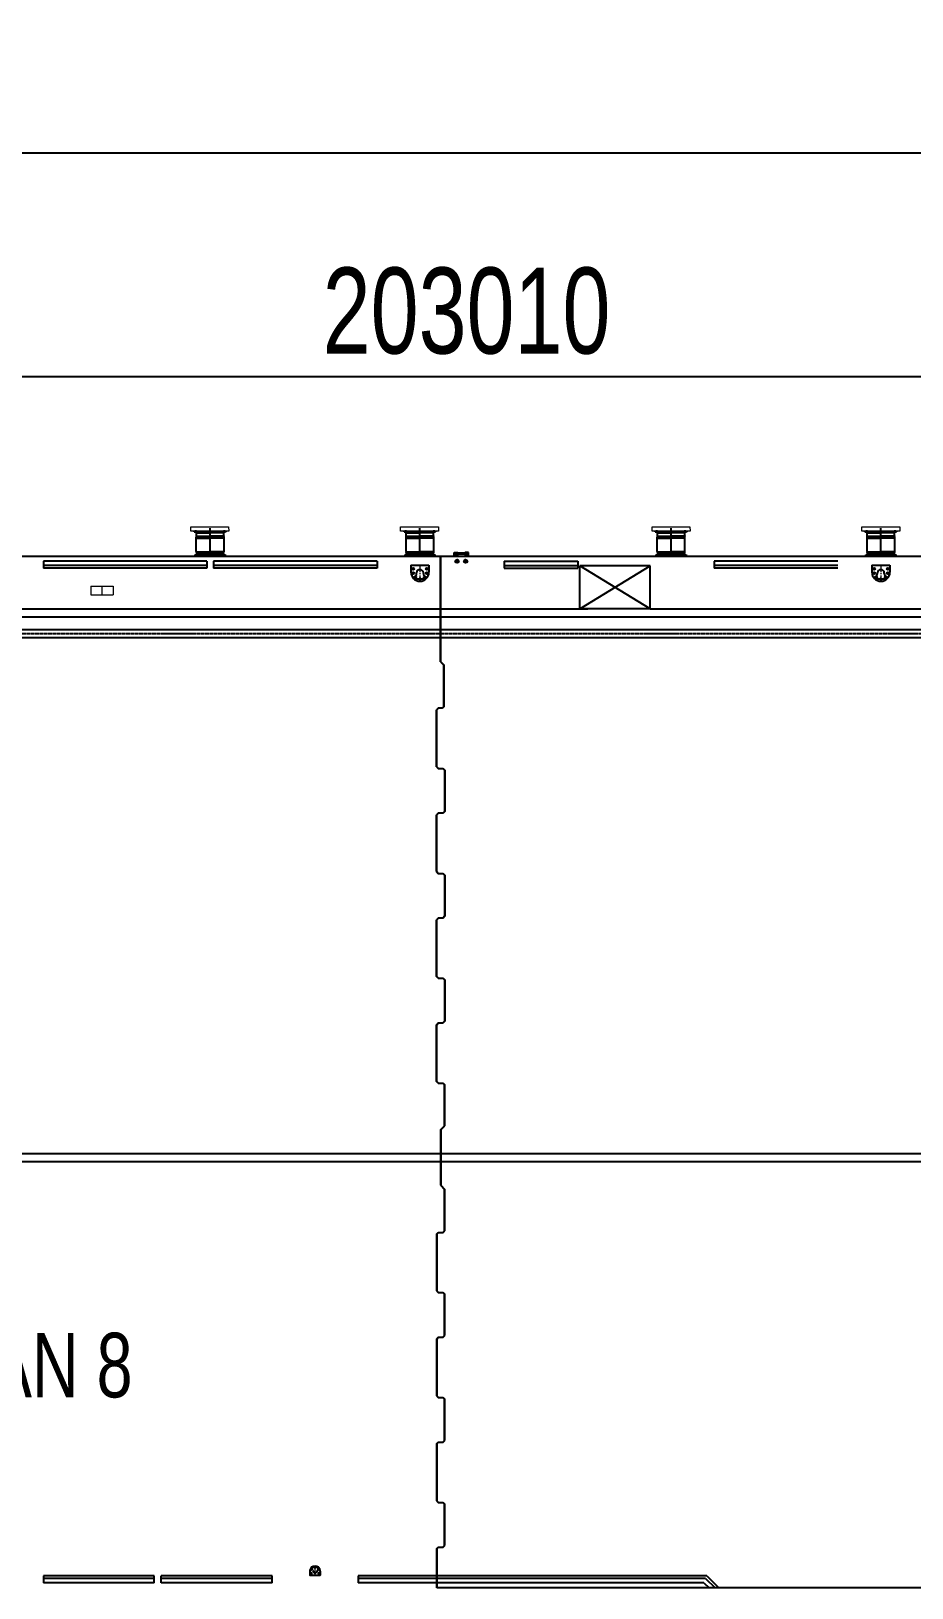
# Model space of a CAD drawing. Extents: x 3412 to 1212600, y 2456 to 246916.
# Drawn here: x 482711 to 533929, y 128766 to 219290 of the extents above; entities that cross this region are included whole.
import ezdxf
from ezdxf.enums import TextEntityAlignment as Align

# ---------------------------------------------------------------- set-up
doc = ezdxf.new("R2010")
doc.units = 0
doc.header["$LTSCALE"] = 20
doc.header["$MEASUREMENT"] = 0
for name, pattern in [('ACAD_ISO10W100', [18, 12, -3, 0, -3]), ('CENTER', [2, 1.25, -0.25, 0.25, -0.25]), ('CENTER2', [28.575, 19.05, -3.175, 3.175, -3.175]), ('HIDDEN', [0.375, 0.25, -0.125])]:
    doc.linetypes.add(name, pattern=pattern)
doc.layers.get('0').update_dxf_attribs({"linetype": 'CONTINUOUS'})
doc.layers.get('DEFPOINTS').update_dxf_attribs({"linetype": 'CONTINUOUS'})
for name, color, linetype in [('BAO', 7, 'CONTINUOUS'), ('CENTER', 1, 'CENTER2'), ('DIM', 4, 'CONTINUOUS'), ('FENDER', 4, 'CONTINUOUS'), ('Gochanxe', 6, 'CONTINUOUS'), ('KHUAT', 8, 'HIDDEN'), ('Text-Vie', 4, 'CONTINUOUS'), ('TRUC', 1, 'CENTER'), ('ve', 6, 'CONTINUOUS')]:
    doc.layers.add(name, color=color, linetype=linetype)
doc.styles.add('VNROMANS', font='vn_vni.shx', dxfattribs={"width": 0.75, "bigfont": 'bigfont.shx'})
doc.dimstyles.new('D2000', dxfattribs={"dimscale": 2000, "dimtxt": 2.5, "dimasz": 1.5, "dimexe": 1, "dimexo": 0, "dimgap": 0.65, "dimtad": 1, "dimdec": 0, "dimzin": 12, "dimdsep": 46, "dimtxsty": 'VNROMANS', "dimblk1": 'OPEN', "dimblk2": 'OPEN', "dimsah": 1, "dimcen": -1, "dimclrd": 4, "dimclre": 4, "dimclrt": 4, "dimadec": 0, "dimazin": 0, "dimtfac": 1, "dimtdec": 0, "dimtmove": 2, "dimatfit": 3, "dimldrblk": 'OPEN', "dimfxl": 1, "dimtolj": 1, "dimtzin": 12, "dimarcsym": 0})

# ---------------------------------------------------------------- blocks, each defined once
blk = doc.blocks.new('hocapnuoc')
at = {"layer": 'BAO', "color": 2, "linetype": 'ByBlock', "lineweight": 15}
for p, q in [((-1300, 0), (0, 0)), ((-1300, 0), (-1300, -500)), ((-650, 0), (-650, -500)), ((0, 0), (0, -500)), ((-1300, -500), (0, -500))]:
    blk.add_line(p, q, dxfattribs=at)
blk = doc.blocks.new('DEM1450')
at = {"layer": 'DIM', "color": 1, "linetype": 'CENTER2', "ltscale": 2}
for p, q in [((-1450804, 656360), (-1450804, 656532)), ((-1449154, 656360), (-1449154, 656532)), ((-1450804, 654952), (-1450804, 655124)), ((-1449154, 654952), (-1449154, 655124))]:
    blk.add_line(p, q, dxfattribs=at)
at = {"layer": 've', "color": 7}
for p, q in [((-1450904, 656425), (-1450904, 656467)), ((-1450904, 656467), (-1449054, 656467)), ((-1450904, 656425), (-1450846, 656425)), ((-1450774, 656367), (-1450846, 656425)), ((-1450846, 656425), (-1449979, 656425)), ((-1450774, 656367), (-1449979, 656367)), ((-1450774, 656188), (-1450774, 656367)), ((-1449054, 656425), (-1449979, 656425)), ((-1449184, 656367), (-1449979, 656367)), ((-1449184, 656367), (-1449112, 656425)), ((-1449184, 656188), (-1449184, 656367)), ((-1449054, 656425), (-1449054, 656467)), ((-1450786, 656065), (-1449979, 656065)), ((-1450786, 655290), (-1450786, 656058)), ((-1450785, 656072), (-1450775, 656174)), ((-1450774, 656181), (-1449979, 656181)), ((-1449184, 656181), (-1449979, 656181)), ((-1449172, 656065), (-1449979, 656065)), ((-1449173, 656072), (-1449183, 656174)), ((-1449172, 655290), (-1449172, 656058)), ((-1450904, 655059), (-1449979, 655059)), ((-1450904, 655017), (-1450904, 655059)), ((-1450904, 655017), (-1449054, 655017)), ((-1450751, 655117), (-1450809, 655059)), ((-1450784, 655269), (-1449979, 655269)), ((-1450757, 655173), (-1450780, 655249)), ((-1450752, 655153), (-1449979, 655153)), ((-1450751, 655117), (-1450751, 655132)), ((-1450751, 655117), (-1449979, 655117)), ((-1449173, 655269), (-1449979, 655269)), ((-1449205, 655153), (-1449979, 655153)), ((-1449207, 655117), (-1449979, 655117)), ((-1449054, 655059), (-1449979, 655059)), ((-1449719, 655059), (-1449894, 655059)), ((-1449174, 655059), (-1449219, 655059)), ((-1449207, 655117), (-1449207, 655132)), ((-1449207, 655117), (-1449207, 655132)), ((-1449207, 655117), (-1449149, 655059)), ((-1449207, 655117), (-1449174, 655084)), ((-1449201, 655173), (-1449178, 655249)), ((-1449054, 655017), (-1449054, 655059))]:
    blk.add_line(p, q, dxfattribs=at)
at = {"layer": 've', "color": 1, "linetype": 'ACAD_ISO10W100', "ltscale": 0.1}
blk.add_line((-1449979, 655017), (-1449979, 656639), dxfattribs=at)
blk.add_line((-1449979, 655017), (-1449979, 656639), dxfattribs=at)
at = {"layer": 've', "color": 7}
for centre, start, end in [((-1450641, 656058), 174.09386, 180), ((-1450919, 656188), 354.09386, 0), ((-1449039, 656188), 180, 185.90614), ((-1449317, 656058), 0, 5.90614), ((-1450641, 655290), 180, 196.78983), ((-1450896, 655132), 0, 16.78983), ((-1449062, 655132), 163.21017, 180), ((-1449317, 655290), 343.21017, 0)]:
    blk.add_arc(centre, 145, start, end, dxfattribs=at)
blk = doc.blocks.new('_OPEN')
at = {"color": 0, "linetype": 'ByBlock'}
for p, q in [((-1, 0.167), (0, 0)), ((0, 0), (-1, -0.167)), ((0, 0), (-1, 0))]:
    blk.add_line(p, q, dxfattribs=at)
blk = doc.blocks.new('*D75')
at = {"layer": 'DEFPOINTS', "color": 0, "transparency": 16777216}
for p in [(609538, 199207), (406528, 192931), (609538, 192931)]:
    blk.add_point(p, dxfattribs=at)
at = {"layer": 'DIM', "color": 4, "lineweight": -2, "transparency": 16777216}
for p, q in [((406528, 192931), (406528, 201207)), ((609538, 192931), (609538, 201207)), ((409528, 199207), (606538, 199207))]:
    blk.add_line(p, q, dxfattribs=at)
at = {"layer": 'DIM', "color": 4, "lineweight": -2, "transparency": 16777216, "xscale": 3000, "yscale": 3000, "zscale": 3000, "rotation": 180}
blk.add_blockref('_OPEN', (406528, 199207), dxfattribs=at)
at = {"layer": 'DIM', "color": 4, "lineweight": -2, "transparency": 16777216, "xscale": 3000, "yscale": 3000, "zscale": 3000}
blk.add_blockref('_OPEN', (609538, 199207), dxfattribs=at)
at = {"layer": 'DIM', "color": 4, "transparency": 16777216, "insert": (508033, 203007), "char_height": 5000, "attachment_point": 5, "style": 'VNROMANS'}
blk.add_mtext('\\A1;203010', dxfattribs=at)
blk = doc.blocks.new('*D79')
at = {"layer": 'DEFPOINTS', "color": 0, "transparency": 16777216}
for p in [(1206528, 212209), (406528, 192931), (1206528, 192931)]:
    blk.add_point(p, dxfattribs=at)
at = {"layer": 'DIM', "color": 4, "lineweight": -2, "transparency": 16777216}
for p, q in [((406528, 192931), (406528, 214209)), ((1206528, 192931), (1206528, 214209)), ((409528, 212209), (1203528, 212209))]:
    blk.add_line(p, q, dxfattribs=at)
at = {"layer": 'DIM', "color": 4, "lineweight": -2, "transparency": 16777216, "xscale": 3000, "yscale": 3000, "zscale": 3000, "rotation": 180}
blk.add_blockref('_OPEN', (406528, 212209), dxfattribs=at)
at = {"layer": 'DIM', "color": 4, "lineweight": -2, "transparency": 16777216, "xscale": 3000, "yscale": 3000, "zscale": 3000}
blk.add_blockref('_OPEN', (1206528, 212209), dxfattribs=at)
at = {"layer": 'DIM', "color": 4, "transparency": 16777216, "insert": (806528, 216009), "char_height": 5000, "attachment_point": 5, "style": 'VNROMANS'}
blk.add_mtext('\\A1;800000', dxfattribs=at)
blk = doc.blocks.new('gcx')
at = {"layer": 'Gochanxe'}
for p, q in [((76896, -300), (76896, -700)), ((86395, -300), (76896, -300)), ((86395, -550), (76896, -550)), ((86395, -700), (76896, -700)), ((86395, -300), (86395, -700)), ((96296, -300), (86795, -300)), ((86795, -300), (86795, -700)), ((96296, -550), (86795, -550)), ((96296, -700), (86795, -700)), ((96296, -300), (96296, -700)), ((103699, -300), (107983, -300)), ((103699, -300), (103699, -700)), ((103699, -550), (107983, -550)), ((103699, -700), (107983, -700)), ((107983, -300), (107983, -700)), ((115901, -300), (115901, -700)), ((123101, -300), (115901, -300)), ((123101, -550), (115901, -550)), ((123101, -700), (115901, -700)), ((76895, -59300), (76895, -59700)), ((83345, -59300), (76895, -59300)), ((83345, -59450), (76895, -59450)), ((83345, -59700), (76895, -59700)), ((83345, -59700), (83345, -59300)), ((90195, -59300), (83745, -59300)), ((83745, -59700), (83745, -59300)), ((90195, -59450), (83745, -59450)), ((90195, -59700), (83745, -59700)), ((90195, -59700), (90195, -59300)), ((95195, -59300), (95195, -59700)), ((99753, -59300), (95195, -59300)), ((99753, -59450), (95195, -59450)), ((99753, -59700), (95195, -59700)), ((115470, -59300), (99773, -59300)), ((115408, -59450), (99773, -59450)), ((115304, -59700), (99773, -59700)), ((115304, -59700), (115604, -60000)), ((115408, -59450), (115958, -60000)), ((115470, -59300), (116170, -60000))]:
    blk.add_line(p, q, dxfattribs=at)

msp = doc.modelspace()

# ---------------------------------------------------------------- linework, layer by layer
at = {"color": 7}
for p, q in [((406528.412, 188765.991), (506518.412, 188765.991)), ((506538.412, 188765.991), (606518.412, 188765.991))]:
    msp.add_line(p, q, dxfattribs=at)
at = {"layer": 'BAO'}
for p, q in [((506518.412, 182605.991), (506518.412, 188765.991)), ((506538.412, 182605.991), (506538.412, 188765.991)), ((507303.412, 188765.991), (507303.412, 188965.991)), ((507303.412, 188965.991), (507503.412, 188965.991)), ((507397.727, 188475.726), (507559.096, 188475.726)), ((507397.727, 188475.726), (507397.727, 188455.726)), ((507397.727, 188455.726), (507559.096, 188455.726)), ((507503.412, 188965.991), (507503.412, 188765.991)), ((507928.412, 188940.991), (507528.412, 188940.991)), ((507528.412, 188890.991), (507928.412, 188890.991)), ((507559.096, 188475.726), (507559.096, 188455.726)), ((507897.727, 188475.766), (508059.096, 188475.766)), ((507897.727, 188455.766), (508059.096, 188455.766)), ((507953.412, 188965.991), (507953.412, 188765.991)), ((508153.412, 188965.991), (507953.412, 188965.991)), ((508059.096, 188476.011), (508059.096, 188456.011)), ((508153.412, 188765.991), (508153.412, 188965.991)), ((504800.912, 188230.991), (504800.912, 187823.491)), ((504800.912, 188230.991), (505845.912, 188230.991)), ((505125.691, 187744.076), (505125.691, 187797.187)), ((505521.132, 187744.076), (505521.132, 187797.187)), ((505845.912, 188230.991), (505845.912, 187823.491)), ((514615.912, 185695.991), (514611.366, 188195.991)), ((518710.961, 185695.991), (514611.366, 188195.991)), ((514615.912, 185695.991), (518710.961, 188195.991)), ((531605.912, 188230.991), (531605.912, 187823.491)), ((531605.912, 188230.991), (532650.912, 188230.991)), ((531930.691, 187744.076), (531930.691, 187797.187)), ((532326.132, 187744.076), (532326.132, 187797.187)), ((532650.912, 188230.991), (532650.912, 187823.491)), ((418680.961, 185695.991), (500628.412, 185695.991)), ((500628.412, 185695.991), (515078.412, 185695.991)), ((518710.961, 185695.991), (569885.412, 185695.991)), ((415073.412, 185235.991), (500628.412, 185235.991)), ((500628.412, 185235.991), (515078.412, 185235.991)), ((515078.412, 185235.991), (569885.412, 185235.991)), ((411706.595, 184495.991), (1008695.912, 184495.991)), ((411706.595, 184035.991), (1008695.912, 184035.991)), ((515078.412, 184495.991), (518878.412, 184495.991)), ((506518.412, 182605.991), (506708.412, 182415.991)), ((506538.412, 182605.991), (506728.412, 182415.991)), ((506538.412, 182605.991), (506728.412, 182415.991)), ((506708.412, 180015.991), (506708.412, 182415.991)), ((506728.412, 180015.991), (506728.412, 182415.991)), ((506728.412, 180015.991), (506728.412, 182415.991)), ((506380.912, 179915.991), (506280.912, 179815.991)), ((506280.912, 176515.991), (506280.912, 179815.991)), ((506400.912, 179915.991), (506300.912, 179815.991)), ((506400.912, 179915.991), (506300.912, 179815.991)), ((506300.912, 176515.991), (506300.912, 179815.991)), ((506300.912, 176515.991), (506300.912, 179815.991)), ((506628.412, 179915.991), (506380.912, 179915.991)), ((506708.412, 180015.991), (506608.412, 179915.991)), ((506728.412, 180015.991), (506628.412, 179915.991)), ((506280.912, 176515.991), (506380.912, 176415.991)), ((506300.912, 176515.991), (506400.912, 176415.991)), ((506300.912, 176515.991), (506400.912, 176415.991)), ((506380.912, 176415.991), (506675.912, 176415.991)), ((506400.912, 176415.991), (506675.912, 176415.991)), ((506655.912, 176415.991), (506755.912, 176315.991)), ((506675.912, 176415.991), (506775.912, 176315.991)), ((506675.912, 176415.991), (506775.912, 176315.991)), ((506755.912, 176315.991), (506755.912, 173915.991)), ((506775.912, 176315.991), (506775.912, 173915.991)), ((506775.912, 176315.991), (506775.912, 173915.991)), ((506380.912, 173815.991), (506280.912, 173715.991)), ((506400.912, 173815.991), (506300.912, 173715.991)), ((506400.912, 173815.991), (506300.912, 173715.991)), ((506675.912, 173815.991), (506380.912, 173815.991)), ((506675.912, 173815.991), (506400.912, 173815.991)), ((506755.912, 173915.991), (506655.912, 173815.991)), ((506775.912, 173915.991), (506675.912, 173815.991)), ((506775.912, 173915.991), (506675.912, 173815.991)), ((506280.912, 170415.991), (506280.912, 173715.991)), ((506300.912, 170415.991), (506300.912, 173715.991)), ((506300.912, 170415.991), (506300.912, 173715.991)), ((506280.912, 170415.991), (506380.912, 170315.991)), ((506300.912, 170415.991), (506400.912, 170315.991)), ((506300.912, 170415.991), (506400.912, 170315.991)), ((506380.912, 170315.991), (506675.912, 170315.991)), ((506400.912, 170315.991), (506675.912, 170315.991)), ((506655.912, 170315.991), (506755.912, 170215.991)), ((506675.912, 170315.991), (506775.912, 170215.991)), ((506675.912, 170315.991), (506775.912, 170215.991)), ((506755.912, 170215.991), (506755.912, 167815.991)), ((506775.912, 170215.991), (506775.912, 167815.991)), ((506775.912, 170215.991), (506775.912, 167815.991)), ((506380.912, 167715.991), (506280.912, 167615.991)), ((506280.912, 164315.991), (506280.912, 167615.991)), ((506400.912, 167715.991), (506300.912, 167615.991)), ((506400.912, 167715.991), (506300.912, 167615.991)), ((506300.912, 164315.991), (506300.912, 167615.991)), ((506300.912, 164315.991), (506300.912, 167615.991)), ((506675.912, 167715.991), (506380.912, 167715.991)), ((506675.912, 167715.991), (506400.912, 167715.991)), ((506755.912, 167815.991), (506655.912, 167715.991)), ((506775.912, 167815.991), (506675.912, 167715.991)), ((506775.912, 167815.991), (506675.912, 167715.991)), ((506380.912, 164215.991), (506280.912, 164315.991)), ((506400.912, 164215.991), (506300.912, 164315.991)), ((506400.912, 164215.991), (506300.912, 164315.991)), ((506380.912, 164215.991), (506675.912, 164215.991)), ((506400.912, 164215.991), (506675.912, 164215.991)), ((506655.912, 164215.991), (506755.912, 164115.991)), ((506675.912, 164215.991), (506775.912, 164115.991)), ((506675.912, 164215.991), (506775.912, 164115.991)), ((506755.912, 164115.991), (506755.912, 161715.991)), ((506775.912, 164115.991), (506775.912, 161715.991)), ((506775.912, 164115.991), (506775.912, 161715.991)), ((506280.912, 161515.991), (506380.912, 161615.991)), ((506280.912, 158215.991), (506280.912, 161515.991)), ((506300.912, 161515.991), (506400.912, 161615.991)), ((506300.912, 161515.991), (506400.912, 161615.991)), ((506300.912, 158215.991), (506300.912, 161515.991)), ((506300.912, 158215.991), (506300.912, 161515.991)), ((506380.912, 161615.991), (506675.912, 161615.991)), ((506400.912, 161615.991), (506675.912, 161615.991)), ((506755.912, 161715.991), (506655.912, 161615.991)), ((506775.912, 161715.991), (506675.912, 161615.991)), ((506775.912, 161715.991), (506675.912, 161615.991)), ((506380.912, 158115.991), (506280.912, 158215.991)), ((506400.912, 158115.991), (506300.912, 158215.991)), ((506400.912, 158115.991), (506300.912, 158215.991)), ((506380.912, 158115.991), (506675.912, 158115.991)), ((506400.912, 158115.991), (506675.912, 158115.991)), ((506655.912, 158115.991), (506755.912, 158015.991)), ((506675.912, 158115.991), (506775.912, 158015.991)), ((506675.912, 158115.991), (506775.912, 158015.991)), ((506755.912, 155635.991), (506755.912, 158015.991)), ((506775.912, 155635.991), (506775.912, 158015.991)), ((506518.412, 155398.491), (506755.912, 155635.991)), ((506518.412, 155398.491), (506518.412, 152173.491)), ((506538.412, 155398.491), (506775.912, 155635.991)), ((506538.412, 155398.491), (506538.412, 152173.491)), ((506538.412, 155398.491), (506538.412, 152173.491)), ((411706.595, 154015.991), (1009210.535, 154015.991)), ((411706.595, 153555.991), (1009210.535, 153555.991)), ((506518.412, 152173.491), (506755.912, 151935.991)), ((506538.412, 152173.491), (506775.912, 151935.991)), ((506758.362, 149535.971), (506755.912, 151935.971)), ((506778.362, 149535.991), (506775.912, 151935.991)), ((506280.912, 149335.991), (506380.912, 149435.991)), ((506300.912, 149335.991), (506400.912, 149435.991)), ((506300.912, 149335.991), (506400.912, 149435.991)), ((506380.912, 149435.991), (506678.362, 149435.991)), ((506400.912, 149435.991), (506675.912, 149435.991)), ((506658.362, 149435.971), (506758.362, 149535.971)), ((506678.362, 149435.991), (506778.362, 149535.991)), ((506678.362, 149435.991), (506778.362, 149535.991)), ((506280.912, 149335.991), (506280.912, 146035.991)), ((506300.912, 149335.991), (506300.912, 146035.991)), ((506300.912, 149335.991), (506300.912, 146035.991)), ((506280.912, 146035.991), (506380.912, 145935.991)), ((506300.912, 146035.991), (506400.912, 145935.991)), ((506300.912, 146035.991), (506400.912, 145935.991)), ((506380.912, 145935.991), (506675.912, 145935.991)), ((506400.912, 145935.991), (506675.912, 145935.991)), ((506655.912, 145935.991), (506755.912, 145835.991)), ((506675.912, 145935.991), (506775.912, 145835.991)), ((506675.912, 145935.991), (506775.912, 145835.991)), ((506755.912, 143435.991), (506755.912, 145835.991)), ((506775.912, 143435.991), (506775.912, 145835.991)), ((506775.912, 143435.991), (506775.912, 145835.991)), ((506280.912, 143235.991), (506380.912, 143335.991)), ((506280.912, 143235.991), (506280.912, 139935.991)), ((506300.912, 143235.991), (506400.912, 143335.991)), ((506300.912, 143235.991), (506400.912, 143335.991)), ((506300.912, 143235.991), (506300.912, 139935.991)), ((506300.912, 143235.991), (506300.912, 139935.991)), ((506380.912, 143335.991), (506675.912, 143335.991)), ((506400.912, 143335.991), (506675.912, 143335.991)), ((506655.912, 143335.991), (506755.912, 143435.991)), ((506675.912, 143335.991), (506775.912, 143435.991)), ((506675.912, 143335.991), (506775.912, 143435.991)), ((506280.912, 139935.991), (506380.912, 139835.991)), ((506300.912, 139935.991), (506400.912, 139835.991)), ((506300.912, 139935.991), (506400.912, 139835.991)), ((506380.912, 139835.991), (506675.912, 139835.991)), ((506400.912, 139835.991), (506675.912, 139835.991)), ((506655.912, 139835.991), (506755.912, 139735.991)), ((506675.912, 139835.991), (506775.912, 139735.991)), ((506675.912, 139835.991), (506775.912, 139735.991)), ((506755.912, 137335.991), (506755.912, 139735.991)), ((506775.912, 137335.991), (506775.912, 139735.991)), ((506775.912, 137335.991), (506775.912, 139735.991)), ((506280.912, 137135.991), (506380.912, 137235.991)), ((506280.912, 137135.991), (506280.912, 133835.991)), ((506300.912, 137135.991), (506400.912, 137235.991)), ((506300.912, 137135.991), (506400.912, 137235.991)), ((506300.912, 137135.991), (506300.912, 133835.991)), ((506300.912, 137135.991), (506300.912, 133835.991)), ((506380.912, 137235.991), (506675.912, 137235.991)), ((506400.912, 137235.991), (506675.912, 137235.991)), ((506655.912, 137235.991), (506755.912, 137335.991)), ((506675.912, 137235.991), (506775.912, 137335.991)), ((506675.912, 137235.991), (506775.912, 137335.991)), ((506280.912, 133835.991), (506380.912, 133735.991)), ((506300.912, 133835.991), (506400.912, 133735.991)), ((506300.912, 133835.991), (506400.912, 133735.991)), ((506380.912, 133735.991), (506675.912, 133735.991)), ((506400.912, 133735.991), (506675.912, 133735.991)), ((506655.912, 133735.991), (506755.912, 133635.991)), ((506675.912, 133735.991), (506775.912, 133635.991)), ((506675.912, 133735.991), (506775.912, 133635.991)), ((506755.912, 131235.991), (506755.912, 133635.991)), ((506775.912, 131235.991), (506775.912, 133635.991)), ((506775.912, 131235.991), (506775.912, 133635.991)), ((506280.912, 131035.991), (506380.912, 131135.991)), ((506280.912, 131035.991), (506280.912, 128765.991)), ((506300.912, 131035.991), (506400.912, 131135.991)), ((506300.912, 131035.991), (506400.912, 131135.991)), ((506300.912, 131035.991), (506300.912, 128765.991)), ((506300.912, 131035.991), (506300.912, 128765.991)), ((506380.912, 131135.991), (506675.912, 131135.991)), ((506400.912, 131135.991), (506675.912, 131135.991)), ((506655.912, 131135.991), (506755.912, 131235.991)), ((506675.912, 131135.991), (506775.912, 131235.991)), ((506675.912, 131135.991), (506775.912, 131235.991))]:
    msp.add_line(p, q, dxfattribs=at)
at = {"layer": 'BAO', "ltscale": 0.003}
for p, q in [((518710.961, 188195.991), (514611.366, 188195.991)), ((518710.912, 185695.991), (518710.912, 188195.991)), ((518710.961, 185695.991), (514610.912, 185695.991)), ((606280.912, 128765.991), (506300.912, 128765.991))]:
    msp.add_line(p, q, dxfattribs=at)
at = {"layer": 'BAO', "lineweight": 15, "ltscale": 400}
for points in [[(491993.692, 190465.991), (494193.692, 190465.991), (494198.692, 190215.991), (491998.692, 190215.991)], [(504193.692, 190465.991), (506393.692, 190465.991), (506398.692, 190215.991), (504198.692, 190215.991)], [(518823.412, 190465.991), (521023.412, 190465.991), (521028.412, 190215.991), (518828.412, 190215.991)], [(531023.412, 190465.991), (533223.412, 190465.991), (533228.412, 190215.991), (531028.412, 190215.991)]]:
    msp.add_lwpolyline(points, close=True, dxfattribs=at)
at = {"layer": 'BAO'}
for centre, radius in [((507478.412, 188465.726), 100), ((507978.412, 188465.766), 100), ((504928.412, 188027.991), 54), ((504928.412, 187773.991), 54), ((505718.412, 188027.991), 54), ((505718.412, 187773.991), 54), ((531733.412, 188027.991), 54), ((531733.412, 187773.991), 54), ((532523.412, 188027.991), 54), ((532523.412, 187773.991), 54)]:
    msp.add_circle(centre, radius, dxfattribs=at)
at = {"layer": 'BAO', "color": 8}
for centre, radius in [((504928.412, 188027.991), 28), ((504928.412, 187773.991), 28), ((505718.412, 188027.991), 28), ((505718.412, 187773.991), 28), ((531733.412, 188027.991), 28), ((531733.412, 187773.991), 28), ((532523.412, 188027.991), 28), ((532523.412, 187773.991), 28), ((498986.412, 129618.991), 18.919), ((499460.412, 129618.991), 18.919)]:
    msp.add_circle(centre, radius, dxfattribs=at)
at = {"layer": 'BAO'}
for centre, radius, start, end in [((507503.412, 188940.991), 25, 0, 90), ((507503.412, 188890.991), 25, 270, 0), ((507953.412, 188940.991), 25, 90, 180), ((507953.412, 188890.991), 25, 180, 270), ((505323.412, 187823.491), 522.5, 180, 0), ((505323.412, 187427.991), 54, 177.67268723, 2.32731277), ((532128.412, 187823.491), 522.5, 180, 0), ((532128.412, 187427.991), 54, 177.67268723, 2.32731277)]:
    msp.add_arc(centre, radius, start, end, dxfattribs=at)
at = {"layer": 'BAO', "color": 8}
for centre, radius, start, end in [((505323.412, 187427.991), 28, 175.50824564, 4.49175436), ((532128.412, 187427.991), 28, 175.50824564, 4.49175436), ((499021.412, 129859.991), 42.863, 329.52822487, 141.55354951), ((499021.412, 129859.991), 18.919, 341.81616108, 145.07033321), ((499223.412, 129971.994), 42.863, 194.80456436, 345.19543564), ((499223.412, 129971.994), 18.919, 215.37462604, 324.62537396), ((499425.412, 129859.991), 42.863, 38.44645049, 210.47177513), ((499425.412, 129859.991), 18.919, 34.92966679, 198.18383892)]:
    msp.add_arc(centre, radius, start, end, dxfattribs=at)
at = {"layer": 'CENTER', "ltscale": 0.02}
for p, q in [((507263.412, 188865.991), (507528.412, 188865.991)), ((507403.412, 189005.991), (507403.412, 188725.991)), ((507503.412, 188915.991), (507953.412, 188915.991)), ((507928.412, 188865.991), (508193.412, 188865.991)), ((508053.412, 188987.682), (508053.412, 188725.991))]:
    msp.add_line(p, q, dxfattribs=at)
at = {"layer": 'DIM', "color": 8, "linetype": 'HIDDEN', "ltscale": 0.06}
for centre, radius in [((505050.912, 187535.991), 54), ((505050.912, 187535.991), 28), ((505595.912, 187535.991), 54), ((505595.912, 187535.991), 28), ((531855.912, 187535.991), 54), ((531855.912, 187535.991), 28), ((532400.912, 187535.991), 54), ((532400.912, 187535.991), 28)]:
    msp.add_circle(centre, radius, dxfattribs=at)
for centre, radius, start, end in [((505323.412, 187427.991), 54, 2.32731277, 177.67268723), ((505323.412, 187427.991), 28, 4.49175436, 175.50824564), ((532128.412, 187427.991), 54, 2.32731277, 177.67268723), ((532128.412, 187427.991), 28, 4.49175436, 175.50824564)]:
    msp.add_arc(centre, radius, start, end, dxfattribs=at)
at = {"layer": 'FENDER', "color": 7}
for p, q in [((505021.68, 187436.024), (505625.143, 187436.024)), ((531826.68, 187436.024), (532430.143, 187436.024)), ((498923.412, 129735.991), (498923.412, 129502.011)), ((498929.432, 129495.991), (499517.391, 129495.991)), ((499027.286, 129960.991), (499419.537, 129960.991)), ((499523.412, 129735.991), (499523.412, 129502.011))]:
    msp.add_line(p, q, dxfattribs=at)
for centre in [(498986.412, 129618.991), (499460.412, 129618.991)]:
    msp.add_circle(centre, 42.863, dxfattribs=at)
for centre, radius, start, end in [((505021.68, 187509.293), 73.269, 108.22139852, 270), ((504928.811, 187763.993), 197.885, 290.7035262, 354.22339249), ((505323.412, 187789.136), 197.885, 2.33195928, 177.66804072), ((505718.012, 187763.993), 197.885, 185.77660751, 250.63772962), ((505625.143, 187509.293), 73.269, 270, 68.1556019), ((531826.68, 187509.293), 73.269, 108.22139852, 270), ((531733.811, 187763.993), 197.885, 290.7035262, 354.22339249), ((532128.412, 187789.136), 197.885, 2.33195928, 177.66804072), ((532523.012, 187763.993), 197.885, 185.77660751, 250.63772962), ((532430.143, 187509.293), 73.269, 270, 68.1556019), ((499223.412, 129735.991), 300, 144.32108393, 180), ((498929.432, 129502.011), 6.02, 180, 270), ((499021.412, 129859.991), 42.863, 141.53607226, 329.5498403), ((499027.286, 129913.367), 47.625, 90, 251.77860148), ((499021.412, 129859.991), 18.919, 145.07033321, 341.81616108), ((498966.921, 129747.811), 128.625, 5.77660751, 69.2964738), ((499223.412, 129735.991), 300, 48.57334378, 131.42665622), ((499223.412, 129765.991), 128.625, 182.33195928, 357.66804072), ((499223.412, 129971.994), 42.863, 345.19543564, 194.80456436), ((499223.412, 129971.994), 18.919, 324.62537398, 215.37462602), ((499479.902, 129747.811), 128.625, 109.36227038, 174.22339249), ((499425.412, 129859.991), 42.863, 210.4501597, 38.46392774), ((499425.412, 129859.991), 18.919, 198.18383892, 34.92966679), ((499419.537, 129913.367), 47.625, 291.8443981, 90), ((499223.412, 129735.991), 300, 0, 35.67891607), ((499517.391, 129502.011), 6.02, 270, 0)]:
    msp.add_arc(centre, radius, start, end, dxfattribs=at)
at = {"layer": 'FENDER', "color": 7, "linetype": 'HIDDEN'}
for centre, radius, start, end in [((499021.412, 129859.991), 42.863, 141.53607226, 141.53607226), ((499223.412, 129971.994), 18.919, 324.62537398, 324.62537398), ((499425.412, 129859.991), 42.863, 210.4501597, 210.4501597)]:
    msp.add_arc(centre, radius, start, end, dxfattribs=at)
at = {"layer": 'KHUAT', "ltscale": 10}
for p, q in [((507397.727, 188475.726), (507378.913, 188475.726)), ((507397.727, 188455.726), (507378.913, 188455.726)), ((508059.096, 188476.011), (508077.91, 188476.011)), ((508059.096, 188456.011), (508077.91, 188456.011))]:
    msp.add_line(p, q, dxfattribs=at)
at = {"layer": 'TRUC'}
for p, q in [((507378.412, 188465.726), (507578.412, 188465.726)), ((507478.412, 188586.381), (507478.412, 188349.32)), ((507878.412, 188465.766), (508078.412, 188465.766)), ((507978.412, 188586.421), (507978.412, 188349.36))]:
    msp.add_line(p, q, dxfattribs=at)
at = {"layer": 'TRUC', "lineweight": 5, "ltscale": 15}
for p, q in [((504853.412, 188027.991), (505003.412, 188027.991)), ((504853.412, 187773.991), (505003.412, 187773.991)), ((504928.412, 188102.991), (504928.412, 187952.991)), ((504928.412, 187848.991), (504928.412, 187698.991)), ((504975.912, 187535.991), (505125.912, 187535.991)), ((505050.912, 187610.991), (505050.912, 187460.991)), ((505248.412, 187427.991), (505398.412, 187427.991)), ((505323.412, 188230.991), (505323.412, 187300.991)), ((505520.912, 187535.991), (505670.912, 187535.991)), ((505595.912, 187610.991), (505595.912, 187460.991)), ((505643.412, 187773.991), (505793.412, 187773.991)), ((505718.412, 187848.991), (505718.412, 187698.991)), ((531658.412, 188027.991), (531808.412, 188027.991)), ((531658.412, 187773.991), (531808.412, 187773.991)), ((531733.412, 188102.991), (531733.412, 187952.991)), ((531733.412, 187848.991), (531733.412, 187698.991)), ((531780.912, 187535.991), (531930.912, 187535.991)), ((531855.912, 187610.991), (531855.912, 187460.991)), ((532053.412, 187427.991), (532203.412, 187427.991)), ((532128.412, 188230.991), (532128.412, 187300.991)), ((532325.912, 187535.991), (532475.912, 187535.991)), ((532400.912, 187610.991), (532400.912, 187460.991)), ((532448.412, 187773.991), (532598.412, 187773.991)), ((532523.412, 187848.991), (532523.412, 187698.991)), ((498929.973, 129618.991), (499042.85, 129618.991)), ((499077.85, 129859.991), (498964.973, 129859.991)), ((498986.412, 129562.552), (498986.412, 129675.43)), ((499021.412, 129803.552), (499021.412, 129916.43)), ((499279.85, 129971.944), (499166.973, 129971.944)), ((499223.412, 129474.921), (499223.412, 130057.062)), ((499368.948, 129859.991), (499481.826, 129859.991)), ((499516.85, 129618.991), (499403.973, 129618.991)), ((499425.412, 129803.552), (499425.412, 129916.43)), ((499460.412, 129562.552), (499460.412, 129675.43))]:
    msp.add_line(p, q, dxfattribs=at)
at = {"layer": 'TRUC', "ltscale": 0.025}
for p, q in [((505643.412, 188027.991), (505793.412, 188027.991)), ((505718.412, 188102.991), (505718.412, 187952.991)), ((532448.412, 188027.991), (532598.412, 188027.991)), ((532523.412, 188102.991), (532523.412, 187952.991))]:
    msp.add_line(p, q, dxfattribs=at)
at = {"layer": 'TRUC', "ltscale": 0.05}
msp.add_line((411706.595, 184265.991), (1008695.912, 184265.991), dxfattribs=at)

# ---------------------------------------------------------------- block references
at = {"layer": 'BAO'}
msp.add_blockref('hocapnuoc', (487473.412, 187015.991), dxfattribs=at)
at = {"layer": 'Gochanxe', "color": 4}
msp.add_blockref('gcx', (406528.412, 188765.991), dxfattribs=at)
at = {"layer": 'TRUC', "linetype": 'ByBlock'}
for p in [(1943101.99, -466251.002), (1955301.99, -466251.002), (1969906.99, -466251.002), (1982106.99, -466251.002)]:
    msp.add_blockref('DEM1450', p, dxfattribs=at)

# ---------------------------------------------------------------- texts
at = {"layer": 'Text-Vie', "style": 'VNROMANS', "width": 0.75}
msp.add_text('PHAÂN ÑOAÏN 8', height=3750, dxfattribs=at).set_placement((475860.926, 141813.961), align=Align.MIDDLE)

# ---------------------------------------------------------------- dimensions: what is measured, and where the dimension line sits
at = {"layer": 'DIM'}
for base, p2, picture, middle in [((1206528.412, 212209.29), (1206528.412, 192931.328), '*D79', (806528.412, 216009.29)), ((609538.412, 199207.304), (609538.412, 192931.328), '*D75', (508033.412, 203007.304))]:
    dim = msp.add_linear_dim(base=base, p1=(406528.412, 192931.328), p2=p2, dimstyle='D2000', override={"dimzin": 1}, dxfattribs=at)
    dim.commit()
    dim.dimension.update_dxf_attribs({"geometry": picture, "text_midpoint": middle})

doc.saveas('drawing.dxf')
